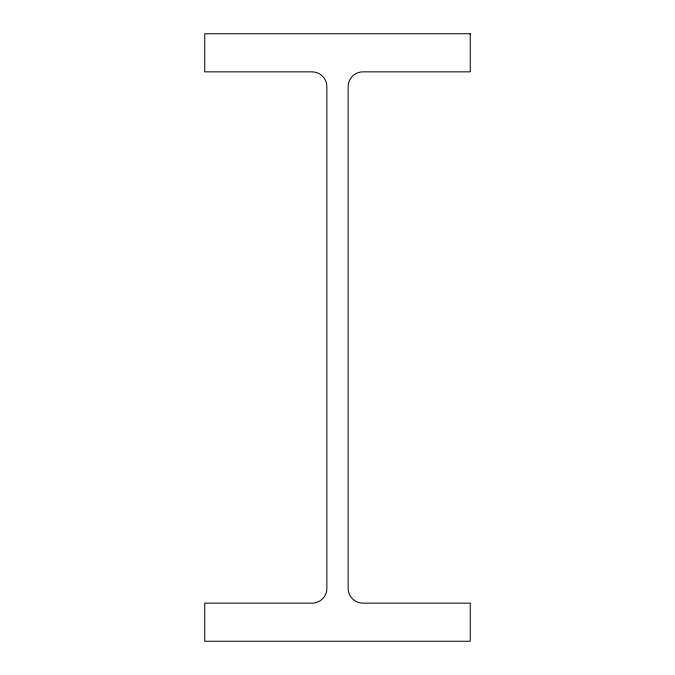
<?xml version="1.0" encoding="UTF-8"?>
<svg xmlns="http://www.w3.org/2000/svg" width="675" height="675" viewBox="0 0 675 675"><rect width="100%" height="100%" fill="white"/><g stroke="black" fill="none" stroke-linecap="round" stroke-linejoin="round"><path stroke-width="1.01" d="M470.247 33.75L204.753 33.75L204.753 71.854L312.044 71.854A14.833 14.833 0 0 1 326.877 86.695L326.877 588.305A14.833 14.833 0 0 1 312.044 603.146L204.753 603.146L204.753 641.25L470.247 641.25L470.247 603.146L362.956 603.146A14.833 14.833 0 0 1 348.123 588.305L348.123 86.695A14.833 14.833 0 0 1 362.956 71.854L470.247 71.854L470.247 33.75"/></g></svg>
